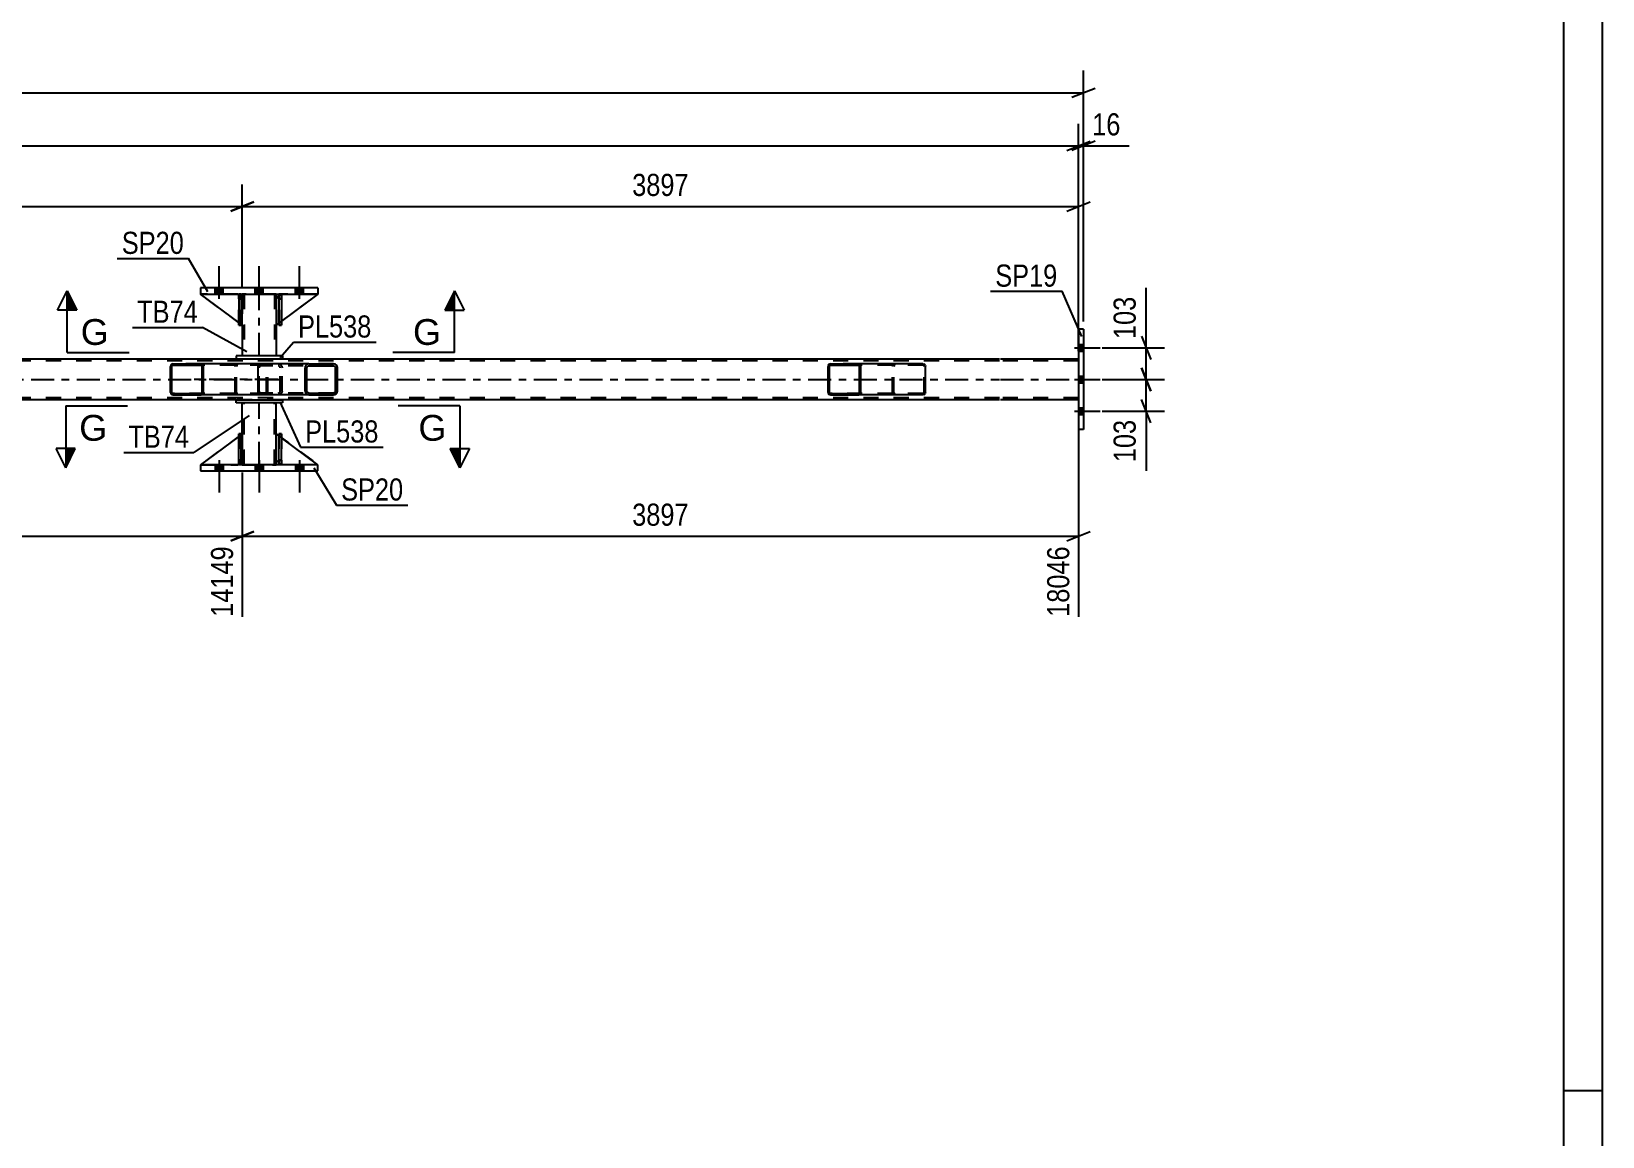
# Model space of a CAD drawing. Header units: millimetres. Extents: x 0 to 841, y 0 to 594.
# Drawn here: x 637.6 to 841, y 143.1 to 286.1 of the extents above; entities that cross this region are included whole.
import ezdxf

# ---------------------------------------------------------------- set-up
doc = ezdxf.new("R2010")
doc.units = ezdxf.units.MM
doc.linetypes.add('DXK_LINE_DOT2', pattern=[3.9198, 1.9599, -1.9599])
doc.linetypes.add('DXK_LINE_DOT3', pattern=[5.9187, 2.979, -0.9799, 0.9799, -0.9799])
doc.styles.add('Arial', font='ARIAL.TTF', dxfattribs={"height": 0.2})
doc.styles.add('Arial Narrow', font='ARIALN.TTF', dxfattribs={"height": 0.2})

# ---------------------------------------------------------------- blocks, each defined once
blk = doc.blocks.new('Unknown-814735583-1133')
at = {"color": 5, "linetype": 'Continuous'}
for p, q in [((841, 0), (841, 594)), ((836, 5), (836, 589)), ((841, 149), (836, 149))]:
    blk.add_line(p, q, dxfattribs=at)
blk = doc.blocks.new('Part-814735583-2934 - 2738')
at = {"color": 7, "linetype": 'DXK_LINE_DOT2'}
for p, q in [((669.63, 251.52), (669.63, 252.12)), ((669.63, 252.12), (669.63, 252.12)), ((669.63, 252.12), (669.63, 248.12)), ((669.95, 252.12), (669.63, 252.12)), ((669.63, 248.12), (669.63, 251.52)), ((669.63, 251.52), (669.95, 251.52)), ((669.95, 251.52), (669.95, 252.12)), ((669.95, 248.12), (669.95, 252.12)), ((669.95, 251.52), (669.95, 248.12)), ((669.63, 248.12), (669.95, 248.12))]:
    blk.add_line(p, q, dxfattribs=at)
blk = doc.blocks.new('Part-814735583-2932 - 2738')
at = {"color": 2, "linetype": 'Continuous'}
for p, q in [((669.95, 252.12), (669.63, 252.12)), ((669.63, 252.12), (669.63, 248.12)), ((669.95, 252.12), (669.95, 252.12)), ((669.95, 252.12), (669.95, 248.12)), ((669.95, 248.12), (669.63, 248.12))]:
    blk.add_line(p, q, dxfattribs=at)
at = {"color": 7, "linetype": 'DXK_LINE_DOT2'}
for p, q in [((669.63, 251.52), (669.63, 252.12)), ((669.95, 251.52), (669.63, 251.52)), ((669.63, 251.52), (669.63, 248.12)), ((669.95, 251.52), (669.95, 252.12)), ((669.95, 252.12), (669.95, 252.12)), ((669.95, 248.12), (669.95, 251.52))]:
    blk.add_line(p, q, dxfattribs=at)
blk = doc.blocks.new('Part-814735583-2886 - 2738')
at = {"linetype": 'Continuous'}
h = blk.add_hatch(dxfattribs=at)
h.set_pattern_fill('', scale=0.7, style=0, pattern_type=0)
h.set_pattern_definition([(45, (677.1528, 242.7862), (-1.57154, 1.57154), [])])
h.paths.add_polyline_path([(677.19, 242.6), (677.15, 242.79), (677.04, 242.94), (676.88, 243.05), (676.69, 243.08), (673.5, 243.08), (673.31, 243.05), (673.15, 242.94), (673.04, 242.79), (673, 242.6), (673, 239.56), (673.04, 239.38), (673.15, 239.22), (673.31, 239.12), (673.5, 239.08), (676.69, 239.08), (676.88, 239.12), (677.04, 239.22), (677.15, 239.38), (677.19, 239.56)])
h.paths.add_polyline_path([(676.92, 239.47), (676.87, 239.39), (676.78, 239.34), (676.69, 239.32), (673.5, 239.32), (673.41, 239.34), (673.33, 239.39), (673.27, 239.47), (673.25, 239.56), (673.25, 242.6), (673.27, 242.69), (673.33, 242.77), (673.41, 242.82), (673.5, 242.84), (676.69, 242.84), (676.78, 242.82), (676.87, 242.77), (676.92, 242.69), (676.94, 242.6), (676.94, 239.56)])
at = {"color": 2, "linetype": 'Continuous'}
for p, q in [((666.93, 242.6), (666.95, 242.79)), ((666.93, 239.56), (666.93, 242.6)), ((666.95, 242.79), (667.01, 242.94)), ((667.01, 242.94), (667.1, 243.05)), ((667.1, 243.05), (667.2, 243.08)), ((673.5, 243.08), (667.2, 243.08)), ((673.04, 242.79), (673, 242.6)), ((673, 239.56), (673, 242.6)), ((673.25, 242.6), (673.27, 242.69)), ((673.25, 239.56), (673.25, 242.6)), ((673.27, 242.69), (673.33, 242.77)), ((673.5, 243.08), (673.31, 243.05)), ((673.33, 242.77), (673.41, 242.82)), ((673.41, 242.82), (673.5, 242.84)), ((673.5, 243.08), (676.69, 243.08)), ((673.5, 242.84), (676.69, 242.84)), ((676.88, 243.05), (676.69, 243.08)), ((676.69, 242.84), (676.78, 242.82)), ((676.78, 242.82), (676.87, 242.77)), ((676.87, 242.77), (676.92, 242.69)), ((676.92, 242.69), (676.94, 242.6)), ((676.94, 239.56), (676.94, 242.6)), ((677.19, 242.6), (677.15, 242.79)), ((677.19, 239.56), (677.19, 242.6)), ((666.95, 239.38), (666.93, 239.56)), ((667.01, 239.22), (666.95, 239.38)), ((667.1, 239.12), (667.01, 239.22)), ((667.2, 239.08), (667.1, 239.12)), ((673.5, 239.08), (667.2, 239.08)), ((673, 239.56), (673.04, 239.38)), ((673.27, 239.47), (673.25, 239.56)), ((673.33, 239.39), (673.27, 239.47)), ((673.31, 239.12), (673.5, 239.08)), ((673.41, 239.34), (673.33, 239.39)), ((673.5, 239.32), (673.41, 239.34)), ((673.5, 239.32), (676.69, 239.32)), ((673.5, 239.08), (676.69, 239.08)), ((676.78, 239.34), (676.69, 239.32)), ((676.69, 239.08), (676.88, 239.12)), ((676.87, 239.39), (676.78, 239.34)), ((676.92, 239.47), (676.87, 239.39)), ((676.94, 239.56), (676.92, 239.47)), ((677.15, 239.38), (677.19, 239.56))]:
    blk.add_line(p, q, dxfattribs=at)
at = {"color": 7, "linetype": 'DXK_LINE_DOT2'}
for p, q in [((667.08, 242.69), (667.07, 242.6)), ((667.07, 239.56), (667.07, 242.6)), ((667.11, 242.77), (667.08, 242.69)), ((667.15, 242.82), (667.11, 242.77)), ((667.2, 242.84), (667.15, 242.82)), ((676.69, 242.84), (667.2, 242.84)), ((668.2, 242.84), (668.2, 243.08)), ((669.54, 243.08), (669.73, 243.05)), ((669.63, 242.82), (669.54, 242.84)), ((669.72, 242.77), (669.63, 242.82)), ((669.77, 242.69), (669.72, 242.77)), ((669.79, 242.6), (669.77, 242.69)), ((669.79, 239.56), (669.79, 242.6)), ((670, 242.79), (670.04, 242.6)), ((670.04, 239.56), (670.04, 242.6)), ((676.69, 243.08), (673.5, 243.08)), ((667.07, 239.56), (667.08, 239.47)), ((667.08, 239.47), (667.11, 239.39)), ((667.11, 239.39), (667.15, 239.34)), ((667.15, 239.34), (667.2, 239.32)), ((676.69, 239.32), (667.2, 239.32)), ((668.2, 239.08), (668.2, 239.32)), ((669.54, 239.32), (669.63, 239.34)), ((669.73, 239.12), (669.54, 239.08)), ((669.63, 239.34), (669.72, 239.39)), ((669.72, 239.39), (669.77, 239.47)), ((669.77, 239.47), (669.79, 239.56)), ((670.04, 239.56), (670, 239.38)), ((676.69, 239.08), (673.5, 239.08))]:
    blk.add_line(p, q, dxfattribs=at)
for centre, start, end in [((669.55, 242.59), 23.8494, 68.8059), ((669.55, 239.58), 291.1941, 336.1506)]:
    blk.add_arc(centre, 0.492, start, end, dxfattribs=at)
at = {"color": 2, "linetype": 'Continuous'}
for centre, start, end in [((673.49, 242.59), 111.1941, 156.1506), ((676.7, 242.59), 23.8494, 68.8059), ((673.49, 239.58), 203.8494, 248.8059), ((676.7, 239.58), 291.1941, 336.1506)]:
    blk.add_arc(centre, 0.492, start, end, dxfattribs=at)
blk = doc.blocks.new('Part-814735583-2838 - 2738')
at = {"color": 2, "linetype": 'Continuous'}
for p, q in [((664.88, 252.12), (664.88, 251.52)), ((669.28, 252.12), (669.28, 251.52)), ((664.88, 248.12), (664.88, 244.12)), ((669.28, 248.12), (669.28, 244.12))]:
    blk.add_line(p, q, dxfattribs=at)
at = {"color": 7, "linetype": 'DXK_LINE_DOT2'}
for p, q in [((669.28, 252.12), (664.88, 252.12)), ((664.88, 251.52), (664.88, 248.12)), ((665.12, 252.12), (665.12, 244.12)), ((669.04, 252.12), (669.04, 244.12)), ((669.28, 251.52), (669.28, 248.12)), ((669.28, 244.12), (664.88, 244.12))]:
    blk.add_line(p, q, dxfattribs=at)
at = {"color": 7, "linetype": 'DXK_LINE_DOT3'}
blk.add_line((667.08, 244.12), (667.08, 252.12), dxfattribs=at)
blk = doc.blocks.new('Part-814735583-2853 - 2738')
at = {"linetype": 'Continuous'}
h = blk.add_hatch(dxfattribs=at)
h.set_pattern_fill('', scale=0.7, style=0, pattern_type=0)
h.set_pattern_definition([(45, (744.955, 242.885), (-1.57154, 1.57154), [])])
h.paths.add_polyline_path([(744.98, 242.76), (744.96, 242.88), (744.88, 242.99), (744.77, 243.06), (744.64, 243.08), (741.06, 243.08), (740.93, 243.06), (740.82, 242.99), (740.75, 242.88), (740.72, 242.76), (740.72, 239.4), (740.75, 239.28), (740.82, 239.18), (740.93, 239.11), (741.06, 239.08), (744.64, 239.08), (744.77, 239.11), (744.88, 239.18), (744.96, 239.28), (744.98, 239.4)])
h.paths.add_polyline_path([(744.8, 239.34), (744.76, 239.29), (744.71, 239.25), (744.64, 239.24), (741.06, 239.24), (741, 239.25), (740.94, 239.29), (740.91, 239.34), (740.89, 239.4), (740.89, 242.76), (740.91, 242.82), (740.94, 242.88), (741, 242.91), (741.06, 242.92), (744.64, 242.92), (744.71, 242.91), (744.76, 242.88), (744.8, 242.82), (744.81, 242.76), (744.81, 239.4)])
at = {"color": 2, "linetype": 'Continuous'}
for p, q in [((740.75, 242.88), (740.72, 242.76)), ((740.72, 239.4), (740.72, 242.76)), ((740.89, 242.76), (740.91, 242.82)), ((740.89, 239.4), (740.89, 242.76)), ((740.91, 242.82), (740.94, 242.88)), ((741.06, 243.08), (740.93, 243.06)), ((740.94, 242.88), (741, 242.91)), ((741, 242.91), (741.06, 242.92)), ((741.06, 243.08), (744.64, 243.08)), ((741.06, 242.92), (744.64, 242.92)), ((752.99, 243.08), (744.64, 243.08)), ((744.77, 243.06), (744.64, 243.08)), ((744.64, 242.92), (744.71, 242.91)), ((744.71, 242.91), (744.76, 242.88)), ((744.76, 242.88), (744.8, 242.82)), ((744.8, 242.82), (744.81, 242.76)), ((744.81, 239.4), (744.81, 242.76)), ((744.98, 242.76), (744.96, 242.88)), ((744.98, 239.4), (744.98, 242.76)), ((752.99, 243.08), (753.12, 243.06)), ((753.3, 242.88), (753.33, 242.76)), ((753.33, 239.4), (753.33, 242.76)), ((740.72, 239.4), (740.75, 239.28)), ((740.91, 239.34), (740.89, 239.4)), ((740.94, 239.29), (740.91, 239.34)), ((740.93, 239.11), (741.06, 239.08)), ((741, 239.25), (740.94, 239.29)), ((741.06, 239.24), (741, 239.25)), ((741.06, 239.24), (744.64, 239.24)), ((741.06, 239.08), (744.64, 239.08)), ((744.71, 239.25), (744.64, 239.24)), ((744.64, 239.08), (744.77, 239.11)), ((752.99, 239.08), (744.64, 239.08)), ((744.76, 239.29), (744.71, 239.25)), ((744.8, 239.34), (744.76, 239.29)), ((744.81, 239.4), (744.8, 239.34)), ((744.96, 239.28), (744.98, 239.4)), ((753.12, 239.11), (752.99, 239.08)), ((753.33, 239.4), (753.3, 239.28))]:
    blk.add_line(p, q, dxfattribs=at)
at = {"color": 7, "linetype": 'DXK_LINE_DOT2'}
for p, q in [((744.64, 243.08), (741.06, 243.08)), ((752.99, 242.92), (741.06, 242.92)), ((749.07, 242.76), (749.1, 242.88)), ((749.07, 239.4), (749.07, 242.76)), ((749.26, 242.82), (749.24, 242.76)), ((749.24, 239.4), (749.24, 242.76)), ((749.29, 242.88), (749.26, 242.82)), ((749.28, 243.06), (749.41, 243.08)), ((749.29, 242.88), (749.31, 242.88)), ((749.31, 242.88), (749.35, 242.91)), ((749.35, 242.91), (749.41, 242.92)), ((753.05, 242.91), (752.99, 242.92)), ((753.11, 242.88), (753.05, 242.91)), ((753.15, 242.82), (753.11, 242.88)), ((753.16, 242.76), (753.15, 242.82)), ((753.16, 239.4), (753.16, 242.76)), ((752.99, 239.24), (741.06, 239.24)), ((744.64, 239.08), (741.06, 239.08)), ((749.1, 239.28), (749.07, 239.4)), ((749.24, 239.4), (749.26, 239.34)), ((749.26, 239.34), (749.29, 239.29)), ((749.41, 239.08), (749.28, 239.11)), ((749.29, 239.29), (749.31, 239.28)), ((749.31, 239.28), (749.35, 239.25)), ((749.35, 239.25), (749.41, 239.24)), ((752.99, 239.24), (753.05, 239.25)), ((753.05, 239.25), (753.11, 239.29)), ((753.11, 239.29), (753.15, 239.34)), ((753.15, 239.34), (753.16, 239.4))]:
    blk.add_line(p, q, dxfattribs=at)
at = {"color": 2, "linetype": 'Continuous'}
for centre, start, end in [((741.05, 242.75), 110.7583, 155.68), ((744.65, 242.75), 24.32, 69.2417), ((753, 242.75), 24.32, 69.2417), ((741.05, 239.42), 204.32, 249.2417), ((744.65, 239.42), 290.7583, 335.68), ((753, 239.42), 290.7583, 335.68)]:
    blk.add_arc(centre, 0.331, start, end, dxfattribs=at)
at = {"color": 7, "linetype": 'DXK_LINE_DOT2'}
for centre, start, end in [((749.4, 242.75), 110.7583, 155.68), ((749.4, 239.42), 204.32, 249.2417)]:
    blk.add_arc(centre, 0.331, start, end, dxfattribs=at)
blk = doc.blocks.new('Part-814735583-2857 - 2738')
at = {"linetype": 'Continuous'}
h = blk.add_hatch(dxfattribs=at)
h.set_pattern_fill('', scale=0.7, style=0, pattern_type=0)
h.set_pattern_definition([(45, (659.8208, 242.885), (-1.57154, 1.57154), [])])
h.paths.add_polyline_path([(659.85, 242.76), (659.82, 242.88), (659.75, 242.99), (659.64, 243.06), (659.51, 243.08), (655.93, 243.08), (655.8, 243.06), (655.69, 242.99), (655.62, 242.88), (655.59, 242.76), (655.59, 239.4), (655.62, 239.28), (655.69, 239.18), (655.8, 239.11), (655.93, 239.08), (659.51, 239.08), (659.64, 239.11), (659.75, 239.18), (659.82, 239.28), (659.85, 239.4)])
h.paths.add_polyline_path([(659.66, 239.34), (659.63, 239.29), (659.57, 239.25), (659.51, 239.24), (655.93, 239.24), (655.87, 239.25), (655.81, 239.29), (655.77, 239.34), (655.76, 239.4), (655.76, 242.76), (655.77, 242.82), (655.81, 242.88), (655.87, 242.91), (655.93, 242.92), (659.51, 242.92), (659.57, 242.91), (659.63, 242.88), (659.66, 242.82), (659.68, 242.76), (659.68, 239.4)])
at = {"color": 2, "linetype": 'Continuous'}
for p, q in [((655.62, 242.88), (655.59, 242.76)), ((655.59, 239.4), (655.59, 242.76)), ((655.76, 242.76), (655.77, 242.82)), ((655.76, 239.4), (655.76, 242.76)), ((655.77, 242.82), (655.81, 242.88)), ((655.93, 243.08), (655.8, 243.06)), ((655.81, 242.88), (655.87, 242.91)), ((655.87, 242.91), (655.93, 242.92)), ((655.93, 243.08), (659.51, 243.08)), ((655.93, 242.92), (659.51, 242.92)), ((667.2, 243.08), (659.51, 243.08)), ((659.64, 243.06), (659.51, 243.08)), ((659.51, 242.92), (659.57, 242.91)), ((659.57, 242.91), (659.63, 242.88)), ((659.63, 242.88), (659.66, 242.82)), ((659.66, 242.82), (659.68, 242.76)), ((659.68, 239.4), (659.68, 242.76)), ((659.85, 242.76), (659.82, 242.88)), ((659.85, 239.4), (659.85, 242.76)), ((655.59, 239.4), (655.62, 239.28)), ((655.77, 239.34), (655.76, 239.4)), ((655.81, 239.29), (655.77, 239.34)), ((655.8, 239.11), (655.93, 239.08)), ((655.87, 239.25), (655.81, 239.29)), ((655.93, 239.24), (655.87, 239.25)), ((655.93, 239.24), (659.51, 239.24)), ((655.93, 239.08), (659.51, 239.08)), ((659.57, 239.25), (659.51, 239.24)), ((659.51, 239.08), (659.64, 239.11)), ((667.2, 239.08), (659.51, 239.08)), ((659.63, 239.29), (659.57, 239.25)), ((659.66, 239.34), (659.63, 239.29)), ((659.68, 239.4), (659.66, 239.34)), ((659.82, 239.28), (659.85, 239.4))]:
    blk.add_line(p, q, dxfattribs=at)
at = {"color": 7, "linetype": 'DXK_LINE_DOT2'}
for p, q in [((659.51, 243.08), (655.93, 243.08)), ((667.86, 242.92), (655.93, 242.92)), ((663.94, 242.76), (663.97, 242.88)), ((663.94, 239.4), (663.94, 242.76)), ((664.12, 242.82), (664.11, 242.76)), ((664.11, 239.4), (664.11, 242.76)), ((664.16, 242.88), (664.12, 242.82)), ((664.15, 243.06), (664.28, 243.08)), ((664.16, 242.88), (664.17, 242.88)), ((664.17, 242.88), (664.21, 242.91)), ((664.21, 242.91), (664.28, 242.92)), ((667.86, 243.08), (667.2, 243.08)), ((667.86, 243.08), (667.99, 243.06)), ((667.92, 242.91), (667.86, 242.92)), ((667.98, 242.88), (667.92, 242.91)), ((668.01, 242.82), (667.98, 242.88)), ((668.03, 242.76), (668.01, 242.82)), ((668.03, 239.4), (668.03, 242.76)), ((668.17, 242.88), (668.19, 242.79)), ((668.19, 242.79), (668.2, 242.76)), ((668.2, 239.4), (668.2, 242.76)), ((667.86, 239.24), (655.93, 239.24)), ((659.51, 239.08), (655.93, 239.08)), ((663.97, 239.28), (663.94, 239.4)), ((664.11, 239.4), (664.12, 239.34)), ((664.12, 239.34), (664.16, 239.29)), ((664.28, 239.08), (664.15, 239.11)), ((664.16, 239.29), (664.17, 239.28)), ((664.17, 239.28), (664.21, 239.25)), ((664.21, 239.25), (664.28, 239.24)), ((667.86, 239.08), (667.2, 239.08)), ((667.86, 239.24), (667.92, 239.25)), ((667.99, 239.11), (667.86, 239.08)), ((667.92, 239.25), (667.98, 239.29)), ((667.98, 239.29), (668.01, 239.34)), ((668.01, 239.34), (668.03, 239.4)), ((668.19, 239.38), (668.17, 239.28)), ((668.2, 239.4), (668.19, 239.38))]:
    blk.add_line(p, q, dxfattribs=at)
at = {"color": 7, "linetype": 'DXK_LINE_DOT3'}
blk.add_line((669.49, 241.08), (657.72, 241.08), dxfattribs=at)
at = {"color": 2, "linetype": 'Continuous'}
for centre, start, end in [((655.92, 242.75), 110.7583, 155.68), ((659.52, 242.75), 24.32, 69.2417), ((655.92, 239.42), 204.32, 249.2417), ((659.52, 239.42), 290.7583, 335.68)]:
    blk.add_arc(centre, 0.331, start, end, dxfattribs=at)
at = {"color": 7, "linetype": 'DXK_LINE_DOT2'}
for centre, start, end in [((664.27, 242.75), 110.7583, 155.68), ((664.27, 239.42), 204.32, 249.2417), ((667.87, 239.42), 290.7583, 335.68)]:
    blk.add_arc(centre, 0.331, start, end, dxfattribs=at)
blk = doc.blocks.new('Part-814735583-2913 - 2738')
at = {"color": 2, "linetype": 'Continuous'}
for p, q in [((773.79, 247.58), (773.15, 247.58)), ((773.15, 247.58), (773.15, 234.58)), ((773.79, 247.58), (773.79, 234.58)), ((773.79, 234.58), (773.15, 234.58))]:
    blk.add_line(p, q, dxfattribs=at)
blk = doc.blocks.new('Part-814735583-2919 - 2738')
at = {"color": 7, "linetype": 'DXK_LINE_DOT2'}
for p, q in [((664.75, 234.04), (664.43, 234.04)), ((664.43, 230.64), (664.43, 234.04)), ((664.43, 230.04), (664.43, 234.04)), ((664.75, 234.04), (664.75, 230.64)), ((664.75, 230.04), (664.75, 234.04)), ((664.75, 230.64), (664.43, 230.64)), ((664.43, 230.04), (664.43, 230.64)), ((664.75, 230.04), (664.43, 230.04)), ((664.75, 230.64), (664.75, 230.04)), ((664.75, 230.04), (664.75, 230.04))]:
    blk.add_line(p, q, dxfattribs=at)
blk = doc.blocks.new('Part-814735583-2922 - 2738')
at = {"color": 2, "linetype": 'Continuous'}
for p, q in [((669.63, 251.88), (669.28, 251.52)), ((669.28, 251.52), (669.28, 248.12)), ((674.68, 252.12), (669.95, 248.62)), ((669.63, 248.38), (669.28, 248.12))]:
    blk.add_line(p, q, dxfattribs=at)
at = {"color": 7, "linetype": 'DXK_LINE_DOT2'}
for p, q in [((669.88, 252.12), (669.63, 251.88)), ((674.68, 252.12), (669.88, 252.12)), ((669.95, 248.62), (669.63, 248.38))]:
    blk.add_line(p, q, dxfattribs=at)
blk = doc.blocks.new('Part-814735583-2925 - 2738')
at = {"color": 7, "linetype": 'DXK_LINE_DOT2'}
for p, q in [((669.88, 252.12), (669.28, 251.52)), ((669.28, 248.12), (674.68, 252.12)), ((669.28, 251.52), (669.28, 248.12)), ((674.68, 252.12), (669.88, 252.12))]:
    blk.add_line(p, q, dxfattribs=at)
blk = doc.blocks.new('Part-814735583-2928 - 2738')
at = {"color": 2, "linetype": 'Continuous'}
for p, q in [((664.43, 248.45), (659.48, 252.12)), ((664.43, 251.97), (664.28, 252.12)), ((664.88, 251.52), (664.75, 251.65)), ((664.88, 251.52), (664.88, 251.52)), ((664.88, 248.12), (664.88, 251.52)), ((664.75, 248.22), (664.88, 248.12)), ((664.88, 248.12), (664.88, 248.12))]:
    blk.add_line(p, q, dxfattribs=at)
at = {"color": 7, "linetype": 'DXK_LINE_DOT2'}
for p, q in [((664.28, 252.12), (659.48, 252.12)), ((664.28, 252.12), (664.88, 251.52)), ((664.75, 251.65), (664.43, 251.97)), ((664.88, 251.52), (664.88, 248.12)), ((664.75, 248.22), (664.43, 248.45))]:
    blk.add_line(p, q, dxfattribs=at)
blk = doc.blocks.new('Part-814735583-2931 - 2738')
at = {"color": 7, "linetype": 'DXK_LINE_DOT2'}
for p, q in [((664.88, 248.12), (659.48, 252.12)), ((659.48, 252.12), (664.28, 252.12)), ((664.28, 252.12), (664.88, 251.52)), ((664.88, 251.52), (664.28, 252.12)), ((664.88, 251.52), (664.88, 248.12)), ((664.88, 251.52), (664.88, 251.52)), ((664.88, 251.52), (664.88, 248.12))]:
    blk.add_line(p, q, dxfattribs=at)
blk = doc.blocks.new('Part-814735583-2933 - 2738')
at = {"color": 2, "linetype": 'Continuous'}
for p, q in [((664.75, 252.12), (664.43, 252.12)), ((664.43, 252.12), (664.43, 248.12)), ((664.75, 252.12), (664.75, 252.12)), ((664.75, 252.12), (664.75, 248.12)), ((664.75, 248.12), (664.43, 248.12))]:
    blk.add_line(p, q, dxfattribs=at)
at = {"color": 7, "linetype": 'DXK_LINE_DOT2'}
for p, q in [((664.43, 251.52), (664.43, 252.12)), ((664.75, 251.52), (664.43, 251.52)), ((664.43, 251.52), (664.43, 248.12)), ((664.75, 251.52), (664.75, 252.12)), ((664.75, 252.12), (664.75, 252.12)), ((664.75, 248.12), (664.75, 251.52))]:
    blk.add_line(p, q, dxfattribs=at)
blk = doc.blocks.new('Part-814735583-2935 - 2738')
at = {"color": 7, "linetype": 'DXK_LINE_DOT2'}
for p, q in [((664.43, 251.52), (664.43, 252.12)), ((664.43, 252.12), (664.43, 252.12)), ((664.43, 252.12), (664.43, 248.12)), ((664.75, 252.12), (664.43, 252.12)), ((664.43, 248.12), (664.43, 251.52)), ((664.43, 251.52), (664.75, 251.52)), ((664.75, 251.52), (664.75, 252.12)), ((664.75, 248.12), (664.75, 252.12)), ((664.75, 251.52), (664.75, 248.12)), ((664.43, 248.12), (664.75, 248.12))]:
    blk.add_line(p, q, dxfattribs=at)
blk = doc.blocks.new('Part-814735583-2940 - 2738')
at = {"color": 2, "linetype": 'Continuous'}
for p, q in [((664.88, 234.04), (664.88, 238.04)), ((669.28, 234.04), (669.28, 238.04)), ((664.88, 230.04), (664.88, 230.64)), ((669.28, 230.04), (669.28, 230.64))]:
    blk.add_line(p, q, dxfattribs=at)
at = {"color": 7, "linetype": 'DXK_LINE_DOT2'}
for p, q in [((669.28, 238.04), (664.88, 238.04)), ((665.12, 230.04), (665.12, 238.04)), ((669.04, 230.04), (669.04, 238.04)), ((664.88, 230.64), (664.88, 234.04)), ((669.28, 230.64), (669.28, 234.04)), ((664.88, 230.04), (669.28, 230.04))]:
    blk.add_line(p, q, dxfattribs=at)
at = {"color": 7, "linetype": 'DXK_LINE_DOT3'}
blk.add_line((667.08, 230.04), (667.08, 238.04), dxfattribs=at)
blk = doc.blocks.new('Part-814735583-2945 - 2738')
at = {"color": 2, "linetype": 'Continuous'}
for p, q in [((664.08, 238.44), (670.08, 238.44)), ((664.08, 238.04), (664.08, 238.44)), ((670.08, 238.04), (664.08, 238.04)), ((670.08, 238.44), (670.08, 238.04))]:
    blk.add_line(p, q, dxfattribs=at)
blk = doc.blocks.new('Part-814735583-2950 - 2738')
at = {"color": 2, "linetype": 'Continuous'}
for p, q in [((670.08, 244.12), (664.08, 244.12)), ((664.08, 244.12), (664.08, 243.72)), ((670.08, 244.12), (670.08, 243.72)), ((670.08, 243.72), (664.08, 243.72))]:
    blk.add_line(p, q, dxfattribs=at)
blk = doc.blocks.new('Part-814735583-2953 - 2738')
at = {"color": 7, "linetype": 'DXK_LINE_DOT2'}
for p, q in [((669.28, 230.64), (669.28, 234.04)), ((669.28, 234.04), (674.68, 230.04)), ((669.88, 230.04), (669.28, 230.64)), ((674.68, 230.04), (669.88, 230.04))]:
    blk.add_line(p, q, dxfattribs=at)
blk = doc.blocks.new('Part-814735583-2956 - 2738')
at = {"color": 7, "linetype": 'DXK_LINE_DOT2'}
for p, q in [((664.75, 233.95), (664.43, 233.71)), ((664.88, 230.64), (664.88, 234.04)), ((659.48, 230.04), (664.28, 230.04)), ((664.88, 230.64), (664.28, 230.04)), ((664.75, 230.52), (664.43, 230.2))]:
    blk.add_line(p, q, dxfattribs=at)
at = {"color": 2, "linetype": 'Continuous'}
for p, q in [((664.88, 234.04), (664.75, 233.95)), ((664.88, 230.64), (664.88, 234.04)), ((664.43, 233.71), (659.48, 230.04)), ((664.43, 230.2), (664.28, 230.04)), ((664.88, 230.64), (664.75, 230.52)), ((664.88, 230.64), (664.88, 230.64))]:
    blk.add_line(p, q, dxfattribs=at)
blk = doc.blocks.new('Part-814735583-2959 - 2738')
at = {"color": 7, "linetype": 'DXK_LINE_DOT2'}
for p, q in [((664.88, 234.04), (659.48, 230.04)), ((664.88, 230.64), (664.88, 234.04)), ((664.88, 234.04), (664.88, 230.64)), ((659.48, 230.04), (664.28, 230.04)), ((664.28, 230.04), (664.88, 230.64)), ((664.88, 230.64), (664.28, 230.04)), ((664.88, 230.64), (664.88, 230.64))]:
    blk.add_line(p, q, dxfattribs=at)
blk = doc.blocks.new('Part-814735583-2960 - 2738')
at = {"color": 2, "linetype": 'Continuous'}
for p, q in [((669.63, 230.04), (669.63, 234.04)), ((669.63, 234.04), (669.95, 234.04)), ((669.95, 230.04), (669.95, 234.04)), ((669.63, 230.04), (669.63, 230.04)), ((669.95, 230.04), (669.63, 230.04))]:
    blk.add_line(p, q, dxfattribs=at)
at = {"color": 7, "linetype": 'DXK_LINE_DOT2'}
for p, q in [((669.63, 234.04), (669.63, 230.64)), ((669.95, 230.64), (669.95, 234.04)), ((669.63, 230.64), (669.63, 230.04)), ((669.63, 230.64), (669.95, 230.64)), ((669.95, 230.04), (669.95, 230.64)), ((669.95, 230.04), (669.95, 230.04))]:
    blk.add_line(p, q, dxfattribs=at)
blk = doc.blocks.new('Part-814735583-2961 - 2738')
at = {"color": 2, "linetype": 'Continuous'}
for p, q in [((664.43, 230.04), (664.43, 234.04)), ((664.43, 234.04), (664.75, 234.04)), ((664.75, 230.04), (664.75, 234.04)), ((664.43, 230.04), (664.43, 230.04)), ((664.75, 230.04), (664.43, 230.04))]:
    blk.add_line(p, q, dxfattribs=at)
at = {"color": 7, "linetype": 'DXK_LINE_DOT2'}
for p, q in [((664.43, 234.04), (664.43, 230.64)), ((664.75, 230.64), (664.75, 234.04)), ((664.43, 230.64), (664.43, 230.04)), ((664.43, 230.64), (664.75, 230.64)), ((664.75, 230.04), (664.75, 230.64)), ((664.75, 230.04), (664.75, 230.04))]:
    blk.add_line(p, q, dxfattribs=at)
blk = doc.blocks.new('Part-814735583-2962 - 2738')
at = {"color": 7, "linetype": 'DXK_LINE_DOT2'}
for p, q in [((669.95, 234.04), (669.63, 234.04)), ((669.63, 230.64), (669.63, 234.04)), ((669.63, 230.04), (669.63, 234.04)), ((669.95, 234.04), (669.95, 230.64)), ((669.95, 230.04), (669.95, 234.04)), ((669.95, 230.64), (669.63, 230.64)), ((669.63, 230.04), (669.63, 230.64)), ((669.95, 230.04), (669.63, 230.04)), ((669.95, 230.64), (669.95, 230.04)), ((669.95, 230.04), (669.95, 230.04))]:
    blk.add_line(p, q, dxfattribs=at)
blk = doc.blocks.new('Part-814735583-2967 - 2738')
at = {"color": 7, "linetype": 'DXK_LINE_DOT2'}
for p, q in [((762.93, 243.48), (98.59, 243.48)), ((670.08, 243.72), (664.08, 243.72)), ((773.15, 243.48), (763.03, 243.48)), ((773.15, 243.72), (773.15, 238.44)), ((762.93, 238.68), (98.59, 238.68)), ((670.08, 238.44), (664.08, 238.44)), ((773.15, 238.68), (763.03, 238.68))]:
    blk.add_line(p, q, dxfattribs=at)
at = {"color": 2, "linetype": 'Continuous'}
for p, q in [((664.08, 243.72), (499.81, 243.72)), ((762.93, 243.72), (670.08, 243.72)), ((773.15, 243.72), (763.03, 243.72)), ((664.08, 238.44), (499.81, 238.44)), ((762.93, 238.44), (670.08, 238.44)), ((773.15, 238.44), (763.03, 238.44))]:
    blk.add_line(p, q, dxfattribs=at)
at = {"color": 7, "linetype": 'DXK_LINE_DOT3'}
for p, q in [((98.92, 241.08), (762.93, 241.08)), ((763.03, 241.08), (773.15, 241.08))]:
    blk.add_line(p, q, dxfattribs=at)
blk = doc.blocks.new('Part-814735583-2974 - 2738')
at = {"color": 2, "linetype": 'Continuous'}
for p, q in [((674.68, 252.92), (659.48, 252.92)), ((659.48, 252.92), (659.48, 252.12)), ((674.68, 252.92), (674.68, 252.12)), ((659.48, 252.12), (674.68, 252.12))]:
    blk.add_line(p, q, dxfattribs=at)
blk = doc.blocks.new('Part-814735583-2979 - 2738')
at = {"color": 2, "linetype": 'Continuous'}
for p, q in [((674.68, 230.04), (659.48, 230.04)), ((659.48, 230.04), (659.48, 229.24)), ((674.68, 229.24), (674.68, 230.04)), ((659.48, 229.24), (674.68, 229.24))]:
    blk.add_line(p, q, dxfattribs=at)
blk = doc.blocks.new('Part-814735583-2982 - 2738')
at = {"color": 2, "linetype": 'Continuous'}
for p, q in [((669.28, 230.64), (669.28, 234.04)), ((669.63, 233.78), (669.28, 234.04)), ((674.68, 230.04), (669.95, 233.54)), ((669.63, 230.29), (669.28, 230.64))]:
    blk.add_line(p, q, dxfattribs=at)
at = {"color": 7, "linetype": 'DXK_LINE_DOT2'}
for p, q in [((669.95, 233.54), (669.63, 233.78)), ((669.88, 230.04), (669.63, 230.29)), ((674.68, 230.04), (669.88, 230.04)), ((674.68, 230.04), (674.68, 230.04)), ((674.68, 230.04), (674.68, 230.04))]:
    blk.add_line(p, q, dxfattribs=at)
blk = doc.blocks.new('Bolt-814735583-3001 - 2738')
at = {"linetype": 'Continuous'}
for points in [[(662.4, 230.04), (661.36, 230.04), (661.36, 229.24), (662.4, 229.24)], [(662.4, 230.04), (661.36, 230.04), (661.36, 229.24), (662.4, 229.24)], [(662.4, 230.04), (661.36, 230.04), (661.36, 229.24), (662.4, 229.24)], [(667.6, 230.04), (666.56, 230.04), (666.56, 229.24), (667.6, 229.24)], [(667.6, 230.04), (666.56, 230.04), (666.56, 229.24), (667.6, 229.24)], [(672.8, 230.04), (671.76, 230.04), (671.76, 229.24), (672.8, 229.24)], [(672.8, 230.04), (671.76, 230.04), (671.76, 229.24), (672.8, 229.24)], [(672.8, 230.04), (671.76, 230.04), (671.76, 229.24), (672.8, 229.24)]]:
    blk.add_hatch(color=1, dxfattribs=at).paths.add_polyline_path(points)
at = {"color": 1, "linetype": 'Continuous'}
for p, q in [((661.36, 230.04), (661.36, 229.24)), ((661.36, 230.04), (661.36, 229.24)), ((661.36, 230.04), (661.36, 229.24)), ((661.88, 230.64), (661.88, 226.44)), ((661.88, 230.64), (661.88, 226.44)), ((661.88, 230.64), (661.88, 226.44)), ((662.4, 230.04), (662.4, 229.24)), ((662.4, 230.04), (662.4, 229.24)), ((662.4, 230.04), (662.4, 229.24)), ((666.56, 230.04), (666.56, 229.24)), ((666.56, 230.04), (666.56, 229.24)), ((667.08, 230.64), (667.08, 226.44)), ((667.08, 230.64), (667.08, 226.44)), ((667.6, 230.04), (667.6, 229.24)), ((667.6, 230.04), (667.6, 229.24)), ((671.76, 230.04), (671.76, 229.24)), ((671.76, 230.04), (671.76, 229.24)), ((671.76, 230.04), (671.76, 229.24)), ((672.28, 230.64), (672.28, 226.44)), ((672.28, 230.64), (672.28, 226.44)), ((672.28, 230.64), (672.28, 226.44)), ((672.8, 230.04), (672.8, 229.24)), ((672.8, 230.04), (672.8, 229.24)), ((672.8, 230.04), (672.8, 229.24))]:
    blk.add_line(p, q, dxfattribs=at)
blk = doc.blocks.new('Bolt-814735583-3002 - 2738')
at = {"linetype": 'Continuous'}
for points in [[(661.36, 252.12), (662.4, 252.12), (662.4, 252.92), (661.36, 252.92)], [(661.36, 252.12), (662.4, 252.12), (662.4, 252.92), (661.36, 252.92)], [(661.36, 252.12), (662.4, 252.12), (662.4, 252.92), (661.36, 252.92)], [(666.56, 252.12), (667.6, 252.12), (667.6, 252.92), (666.56, 252.92)], [(666.56, 252.12), (667.6, 252.12), (667.6, 252.92), (666.56, 252.92)], [(671.76, 252.12), (672.8, 252.12), (672.8, 252.92), (671.76, 252.92)], [(671.76, 252.12), (672.8, 252.12), (672.8, 252.92), (671.76, 252.92)], [(671.76, 252.12), (672.8, 252.12), (672.8, 252.92), (671.76, 252.92)]]:
    blk.add_hatch(color=1, dxfattribs=at).paths.add_polyline_path(points)
at = {"color": 1, "linetype": 'Continuous'}
for p, q in [((661.88, 251.52), (661.88, 255.72)), ((661.88, 251.52), (661.88, 255.72)), ((661.88, 251.52), (661.88, 255.72)), ((667.08, 251.52), (667.08, 255.72)), ((667.08, 251.52), (667.08, 255.72)), ((672.28, 251.52), (672.28, 255.72)), ((672.28, 251.52), (672.28, 255.72)), ((672.28, 251.52), (672.28, 255.72)), ((661.36, 252.12), (661.36, 252.92)), ((661.36, 252.12), (661.36, 252.92)), ((661.36, 252.12), (661.36, 252.92)), ((662.4, 252.12), (662.4, 252.92)), ((662.4, 252.12), (662.4, 252.92)), ((662.4, 252.12), (662.4, 252.92)), ((666.56, 252.12), (666.56, 252.92)), ((666.56, 252.12), (666.56, 252.92)), ((667.6, 252.12), (667.6, 252.92)), ((667.6, 252.12), (667.6, 252.92)), ((671.76, 252.12), (671.76, 252.92)), ((671.76, 252.12), (671.76, 252.92)), ((671.76, 252.12), (671.76, 252.92)), ((672.8, 252.12), (672.8, 252.92)), ((672.8, 252.12), (672.8, 252.92)), ((672.8, 252.12), (672.8, 252.92))]:
    blk.add_line(p, q, dxfattribs=at)
blk = doc.blocks.new('Bolt-814735583-3016 - 2738')
at = {"linetype": 'Continuous'}
for points in [[(773.79, 244.74), (773.79, 245.62), (773.15, 245.62), (773.15, 244.74)], [(773.79, 244.74), (773.79, 245.62), (773.15, 245.62), (773.15, 244.74)], [(773.79, 244.74), (773.79, 245.62), (773.15, 245.62), (773.15, 244.74)], [(773.79, 240.64), (773.79, 241.52), (773.15, 241.52), (773.15, 240.64)], [(773.79, 240.64), (773.79, 241.52), (773.15, 241.52), (773.15, 240.64)], [(773.79, 236.54), (773.79, 237.42), (773.15, 237.42), (773.15, 236.54)], [(773.79, 236.54), (773.79, 237.42), (773.15, 237.42), (773.15, 236.54)], [(773.79, 236.54), (773.79, 237.42), (773.15, 237.42), (773.15, 236.54)]]:
    blk.add_hatch(color=1, dxfattribs=at).paths.add_polyline_path(points)
at = {"color": 1, "linetype": 'Continuous'}
for p, q in [((772.63, 245.18), (775.95, 245.18)), ((772.63, 245.18), (775.95, 245.18)), ((772.63, 245.18), (775.95, 245.18)), ((773.15, 245.62), (773.79, 245.62)), ((773.15, 245.62), (773.79, 245.62)), ((773.15, 245.62), (773.79, 245.62)), ((773.15, 244.74), (773.79, 244.74)), ((773.15, 244.74), (773.79, 244.74)), ((773.15, 244.74), (773.79, 244.74)), ((772.63, 241.08), (775.95, 241.08)), ((772.63, 241.08), (775.95, 241.08)), ((773.15, 241.52), (773.79, 241.52)), ((773.15, 241.52), (773.79, 241.52)), ((773.15, 240.64), (773.79, 240.64)), ((773.15, 240.64), (773.79, 240.64)), ((772.63, 236.98), (775.95, 236.98)), ((772.63, 236.98), (775.95, 236.98)), ((772.63, 236.98), (775.95, 236.98)), ((773.15, 237.42), (773.79, 237.42)), ((773.15, 237.42), (773.79, 237.42)), ((773.15, 237.42), (773.79, 237.42)), ((773.15, 236.54), (773.79, 236.54)), ((773.15, 236.54), (773.79, 236.54)), ((773.15, 236.54), (773.79, 236.54))]:
    blk.add_line(p, q, dxfattribs=at)
blk = doc.blocks.new('StraightDimension-814735583-10766 - 2738')
at = {"color": 7, "linetype": 'Continuous'}
for p, q in [((773.15, 237.44), (773.15, 210.35)), ((664.88, 229.04), (664.88, 210.35)), ((666.38, 221.39), (663.38, 220.19)), ((664.88, 220.79), (773.15, 220.79)), ((771.65, 220.19), (774.65, 221.39))]:
    blk.add_line(p, q, dxfattribs=at)
at = {"color": 0}
blk.add_wipeout([(723.27, 221.54), (723.27, 225.74), (714.76, 225.74), (714.76, 221.54)], dxfattribs=at)
at = {"color": 0, "linetype": 'Continuous'}
blk.add_wipeout([(772.55, 220.09), (768.35, 220.09), (768.35, 209.75), (772.55, 209.75)], dxfattribs=at)
at = {"color": 3, "style": 'Arial Narrow'}
blk.add_text('3897', height=2.863, dxfattribs=at).set_placement((715.36, 222.14))
at = {"color": 3, "linetype": 'Continuous', "style": 'Arial Narrow'}
blk.add_text('18046', height=2.863, rotation=90.0002, dxfattribs=at).set_placement((771.95, 210.35))
blk = doc.blocks.new('StraightDimension-814735583-10805 - 2738')
at = {"color": 7, "linetype": 'Continuous'}
for p, q in [((781.3, 242.58), (782.5, 239.58)), ((776.19, 241.08), (784.3, 241.08)), ((781.9, 236.98), (781.9, 241.08)), ((782.5, 235.48), (781.3, 238.48)), ((776.19, 236.98), (784.3, 236.98))]:
    blk.add_line(p, q, dxfattribs=at)
at = {"color": 0}
blk.add_wipeout([(781.15, 236.46), (776.95, 236.46), (776.95, 229.77), (781.15, 229.77)], dxfattribs=at)
at = {"color": 7, "linetype": 'Continuous'}
blk.add_line((781.9, 236.98), (781.9, 229.25), dxfattribs=at)
blk.add_line((781.9, 236.98), (781.9, 229.25), dxfattribs=at)
at = {"color": 3, "style": 'Arial Narrow'}
blk.add_text('103', height=2.863, rotation=90.0002, dxfattribs=at).set_placement((780.55, 230.37))
blk = doc.blocks.new('StraightDimension-814735583-3152 - 2738')
at = {"color": 7, "linetype": 'Continuous'}
for p, q in [((773.79, 248.58), (773.79, 281.05)), ((772.29, 277.6), (775.29, 278.8)), ((97.92, 278.2), (773.79, 278.2))]:
    blk.add_line(p, q, dxfattribs=at)
blk = doc.blocks.new('StraightDimension-814735583-7457 - 2738')
at = {"color": 7, "linetype": 'Continuous'}
for p, q in [((773.15, 248.58), (773.15, 274.17)), ((773.79, 248.58), (773.79, 274.17)), ((771.65, 270.72), (774.65, 271.92)), ((775.29, 271.92), (772.29, 270.72)), ((773.15, 271.32), (773.79, 271.32))]:
    blk.add_line(p, q, dxfattribs=at)
at = {"color": 0}
blk.add_wipeout([(779.17, 272.07), (779.17, 276.27), (774.32, 276.27), (774.32, 272.07)], dxfattribs=at)
at = {"color": 7, "linetype": 'Continuous'}
blk.add_line((773.79, 271.32), (779.7, 271.32), dxfattribs=at)
blk.add_line((773.79, 271.32), (779.7, 271.32), dxfattribs=at)
at = {"color": 3, "style": 'Arial Narrow'}
blk.add_text('16', height=2.863, dxfattribs=at).set_placement((774.92, 272.67))
blk = doc.blocks.new('StraightDimension-814735583-7458 - 2738')
at = {"color": 7, "linetype": 'Continuous'}
for p, q in [((773.15, 248.58), (773.15, 274.17)), ((97.92, 271.32), (773.15, 271.32)), ((771.65, 270.72), (774.65, 271.92))]:
    blk.add_line(p, q, dxfattribs=at)
blk = doc.blocks.new('StraightDimension-814735583-10688 - 2738')
at = {"color": 7, "linetype": 'Continuous'}
for p, q in [((664.88, 253.12), (664.88, 266.33)), ((773.15, 244.72), (773.15, 266.33)), ((666.38, 264.08), (663.38, 262.88)), ((664.88, 263.48), (773.15, 263.48)), ((771.65, 262.88), (774.65, 264.08))]:
    blk.add_line(p, q, dxfattribs=at)
at = {"color": 0}
blk.add_wipeout([(723.27, 264.23), (723.27, 268.43), (714.76, 268.43), (714.76, 264.23)], dxfattribs=at)
at = {"color": 3, "style": 'Arial Narrow'}
blk.add_text('3897', height=2.863, dxfattribs=at).set_placement((715.36, 264.83))
blk = doc.blocks.new('StraightDimension-814735583-10689 - 2738')
at = {"color": 7, "linetype": 'Continuous'}
for p, q in [((494.61, 253.12), (494.61, 266.33)), ((664.88, 253.12), (664.88, 266.33)), ((496.11, 264.08), (493.11, 262.88)), ((494.61, 263.48), (664.88, 263.48)), ((663.38, 262.88), (666.38, 264.08))]:
    blk.add_line(p, q, dxfattribs=at)
at = {"color": 0}
blk.add_wipeout([(584, 264.23), (584, 268.43), (575.49, 268.43), (575.49, 264.23)], dxfattribs=at)
at = {"color": 3, "style": 'Arial Narrow'}
blk.add_text('4257', height=2.863, dxfattribs=at).set_placement((576.09, 264.83))
blk = doc.blocks.new('StraightDimension-814735583-10767 - 2738')
at = {"color": 7, "linetype": 'Continuous'}
for p, q in [((494.61, 229.04), (494.61, 212.18)), ((664.88, 229.04), (664.88, 210.35)), ((496.11, 221.39), (493.11, 220.19)), ((494.61, 220.79), (664.88, 220.79)), ((663.38, 220.19), (666.38, 221.39))]:
    blk.add_line(p, q, dxfattribs=at)
at = {"color": 0}
blk.add_wipeout([(584, 221.54), (584, 225.74), (575.49, 225.74), (575.49, 221.54)], dxfattribs=at)
at = {"color": 0, "linetype": 'Continuous'}
blk.add_wipeout([(664.28, 220.09), (660.08, 220.09), (660.08, 209.75), (664.28, 209.75)], dxfattribs=at)
at = {"color": 3, "style": 'Arial Narrow'}
blk.add_text('4257', height=2.863, dxfattribs=at).set_placement((576.09, 222.14))
at = {"color": 3, "linetype": 'Continuous', "style": 'Arial Narrow'}
blk.add_text('14149', height=2.863, rotation=90.0002, dxfattribs=at).set_placement((663.68, 210.35))
blk = doc.blocks.new('StraightDimension-814735583-10804 - 2738')
at = {"color": 7, "linetype": 'Continuous'}
for p, q in [((781.3, 246.68), (782.5, 243.68)), ((776.19, 245.18), (784.3, 245.18)), ((781.9, 241.08), (781.9, 245.18)), ((782.5, 239.58), (781.3, 242.58)), ((776.19, 241.08), (784.3, 241.08))]:
    blk.add_line(p, q, dxfattribs=at)
at = {"color": 0}
blk.add_wipeout([(781.15, 252.39), (776.95, 252.39), (776.95, 245.71), (781.15, 245.71)], dxfattribs=at)
at = {"color": 7, "linetype": 'Continuous'}
blk.add_line((781.9, 245.18), (781.9, 252.92), dxfattribs=at)
blk.add_line((781.9, 245.18), (781.9, 252.92), dxfattribs=at)
at = {"color": 3, "style": 'Arial Narrow'}
blk.add_text('103', height=2.863, rotation=90.0002, dxfattribs=at).set_placement((780.55, 246.31))
blk = doc.blocks.new('SectionMark-814735583-3250 - 2738')
at = {"color": 6, "linetype": 'Continuous'}
for p, q in [((642.01, 237.64), (642.01, 229.64)), ((693.06, 237.64), (693.06, 229.64)), ((642.01, 229.64), (640.76, 232.14)), ((694.31, 232.14), (693.06, 229.64))]:
    blk.add_line(p, q, dxfattribs=at)
at = {"color": 0, "linetype": 'Continuous'}
for points in [[(647.39, 233.14), (647.39, 236.64), (643.76, 236.64), (643.76, 233.14)], [(691.31, 233.14), (691.31, 236.64), (687.68, 236.64), (687.68, 233.14)]]:
    blk.add_wipeout(points, dxfattribs=at)
at = {"linetype": 'Continuous'}
for points in [[(642.01, 232.14), (643.26, 232.14), (642.01, 229.64)], [(691.81, 232.14), (693.06, 232.14), (693.06, 229.64)]]:
    blk.add_hatch(color=6, dxfattribs=at).paths.add_polyline_path(points)
at = {"color": 6, "linetype": 'Continuous'}
for p, q in [((642.01, 237.64), (650.01, 237.64)), ((693.06, 237.64), (685.06, 237.64)), ((643.26, 232.14), (640.76, 232.14)), ((642.01, 229.64), (643.26, 232.14)), ((691.81, 232.14), (694.31, 232.14)), ((693.06, 229.64), (691.81, 232.14))]:
    blk.add_line(p, q, dxfattribs=at)
at = {"color": 3, "linetype": 'Continuous', "style": 'Arial'}
for p in [(643.76, 233.14), (687.68, 233.14)]:
    blk.add_text('G', height=3.34, dxfattribs=at).set_placement(p)
blk = doc.blocks.new('Mark-814735583-2834 - 2738')
at = {"color": 0}
blk.add_wipeout([(659.13, 248.41), (659.13, 251.41), (651.27, 251.41), (651.27, 248.41)], dxfattribs=at)
blk.add_wipeout([(659.13, 248.41), (659.13, 251.41), (651.27, 251.41), (651.27, 248.41)], dxfattribs=at)
at = {"color": 30, "linetype": 'Continuous'}
for p in [(650.67, 247.81), (665.47, 244.67)]:
    blk.add_line(p, (659.73, 247.81), dxfattribs=at)
at = {"color": 3, "style": 'Arial Narrow'}
blk.add_text('TB74', height=2.863, dxfattribs=at).set_placement((651.27, 248.41))
blk = doc.blocks.new('Mark-814735583-2909 - 2738')
at = {"color": 0}
blk.add_wipeout([(770.41, 253.09), (770.41, 256.09), (762.37, 256.09), (762.37, 253.09)], dxfattribs=at)
blk.add_wipeout([(770.41, 253.09), (770.41, 256.09), (762.37, 256.09), (762.37, 253.09)], dxfattribs=at)
at = {"color": 30, "linetype": 'Continuous'}
for p in [(761.77, 252.49), (773.56, 246.62)]:
    blk.add_line(p, (771.01, 252.49), dxfattribs=at)
at = {"color": 3, "style": 'Arial Narrow'}
blk.add_text('SP19', height=2.863, dxfattribs=at).set_placement((762.37, 253.09))
blk = doc.blocks.new('Mark-814735583-2936 - 2738')
at = {"color": 0}
blk.add_wipeout([(657.99, 232.23), (657.99, 235.23), (650.13, 235.23), (650.13, 232.23)], dxfattribs=at)
blk.add_wipeout([(657.99, 232.23), (657.99, 235.23), (650.13, 235.23), (650.13, 232.23)], dxfattribs=at)
at = {"color": 30, "linetype": 'Continuous'}
for p in [(665.77, 236.43), (649.53, 231.63)]:
    blk.add_line(p, (658.59, 231.63), dxfattribs=at)
at = {"color": 3, "style": 'Arial Narrow'}
blk.add_text('TB74', height=2.863, dxfattribs=at).set_placement((650.13, 232.23))
blk = doc.blocks.new('Mark-814735583-2941 - 2738')
at = {"color": 0}
blk.add_wipeout([(682.53, 232.91), (682.53, 235.91), (673.02, 235.91), (673.02, 232.91)], dxfattribs=at)
blk.add_wipeout([(682.53, 232.91), (682.53, 235.91), (673.02, 235.91), (673.02, 232.91)], dxfattribs=at)
at = {"color": 30, "linetype": 'Continuous'}
for p, q in [((669.76, 238.18), (672.42, 232.31)), ((672.42, 232.31), (683.13, 232.31))]:
    blk.add_line(p, q, dxfattribs=at)
at = {"color": 3, "style": 'Arial Narrow'}
blk.add_text('PL538', height=2.863, dxfattribs=at).set_placement((673.02, 232.91))
blk = doc.blocks.new('Mark-814735583-2946 - 2738')
at = {"color": 0}
blk.add_wipeout([(681.61, 246.5), (681.61, 249.5), (672.1, 249.5), (672.1, 246.5)], dxfattribs=at)
blk.add_wipeout([(681.61, 246.5), (681.61, 249.5), (672.1, 249.5), (672.1, 246.5)], dxfattribs=at)
at = {"color": 30, "linetype": 'Continuous'}
for p, q in [((669.8, 243.92), (671.5, 245.9)), ((671.5, 245.9), (682.21, 245.9))]:
    blk.add_line(p, q, dxfattribs=at)
at = {"color": 3, "style": 'Arial Narrow'}
blk.add_text('PL538', height=2.863, dxfattribs=at).set_placement((672.1, 246.5))
blk = doc.blocks.new('Mark-814735583-2970 - 2738')
at = {"color": 0}
blk.add_wipeout([(657.32, 257.33), (657.32, 260.33), (649.28, 260.33), (649.28, 257.33)], dxfattribs=at)
blk.add_wipeout([(657.32, 257.33), (657.32, 260.33), (649.28, 260.33), (649.28, 257.33)], dxfattribs=at)
at = {"color": 30, "linetype": 'Continuous'}
for p in [(648.68, 256.73), (660.42, 252.4)]:
    blk.add_line(p, (657.92, 256.73), dxfattribs=at)
at = {"color": 3, "style": 'Arial Narrow'}
blk.add_text('SP20', height=2.863, dxfattribs=at).set_placement((649.28, 257.33))
blk = doc.blocks.new('Mark-814735583-2975 - 2738')
at = {"color": 0}
blk.add_wipeout([(685.72, 225.4), (685.72, 228.4), (677.68, 228.4), (677.68, 225.4)], dxfattribs=at)
blk.add_wipeout([(685.72, 225.4), (685.72, 228.4), (677.68, 228.4), (677.68, 225.4)], dxfattribs=at)
at = {"color": 30, "linetype": 'Continuous'}
for p, q in [((674.12, 229.63), (677.08, 224.8)), ((677.08, 224.8), (686.32, 224.8))]:
    blk.add_line(p, q, dxfattribs=at)
at = {"color": 3, "style": 'Arial Narrow'}
blk.add_text('SP20', height=2.863, dxfattribs=at).set_placement((677.68, 225.4))
blk = doc.blocks.new('SectionMark-814735583-3254 - 2738')
at = {"color": 6, "linetype": 'Continuous'}
for p, q in [((640.96, 250.05), (642.21, 252.55)), ((642.21, 244.55), (642.21, 252.55)), ((692.36, 244.55), (692.36, 252.55)), ((692.36, 252.55), (693.61, 250.05))]:
    blk.add_line(p, q, dxfattribs=at)
at = {"color": 0, "linetype": 'Continuous'}
for points in [[(647.59, 245.55), (647.59, 249.05), (643.96, 249.05), (643.96, 245.55)], [(690.61, 245.55), (690.61, 249.05), (686.98, 249.05), (686.98, 245.55)]]:
    blk.add_wipeout(points, dxfattribs=at)
at = {"linetype": 'Continuous'}
for points in [[(643.46, 250.05), (642.21, 250.05), (642.21, 252.55)], [(692.36, 250.05), (691.11, 250.05), (692.36, 252.55)]]:
    blk.add_hatch(color=6, dxfattribs=at).paths.add_polyline_path(points)
at = {"color": 6, "linetype": 'Continuous'}
for p, q in [((642.21, 252.55), (643.46, 250.05)), ((692.36, 252.55), (691.11, 250.05)), ((643.46, 250.05), (640.96, 250.05)), ((691.11, 250.05), (693.61, 250.05)), ((642.21, 244.55), (650.21, 244.55)), ((692.36, 244.55), (684.36, 244.55))]:
    blk.add_line(p, q, dxfattribs=at)
at = {"color": 3, "linetype": 'Continuous', "style": 'Arial'}
for p in [(643.96, 245.55), (686.98, 245.55)]:
    blk.add_text('G', height=3.34, dxfattribs=at).set_placement(p)

msp = doc.modelspace()

# ---------------------------------------------------------------- block references
for name in ['Unknown-814735583-1133', 'Bolt-814735583-3002 - 2738', 'Part-814735583-2974 - 2738', 'Part-814735583-2928 - 2738', 'Part-814735583-2931 - 2738', 'Part-814735583-2933 - 2738', 'Part-814735583-2935 - 2738', 'Part-814735583-2838 - 2738', 'Part-814735583-2922 - 2738', 'Part-814735583-2925 - 2738', 'Part-814735583-2934 - 2738', 'Part-814735583-2932 - 2738', 'Part-814735583-2913 - 2738', 'Part-814735583-2950 - 2738', 'Bolt-814735583-3016 - 2738', 'Part-814735583-2967 - 2738', 'Part-814735583-2857 - 2738', 'Part-814735583-2886 - 2738', 'Part-814735583-2853 - 2738', 'Part-814735583-2945 - 2738', 'Part-814735583-2940 - 2738', 'Part-814735583-2956 - 2738', 'Part-814735583-2959 - 2738', 'Part-814735583-2919 - 2738', 'Part-814735583-2961 - 2738', 'Part-814735583-2953 - 2738', 'Part-814735583-2982 - 2738', 'Part-814735583-2960 - 2738', 'Part-814735583-2962 - 2738', 'Part-814735583-2979 - 2738', 'Bolt-814735583-3001 - 2738']:
    msp.add_blockref(name, (0, 0))

# ---------------------------------------------------------------- next in the draw order: block references
for name in ['StraightDimension-814735583-3152 - 2738', 'StraightDimension-814735583-10805 - 2738', 'StraightDimension-814735583-10766 - 2738']:
    msp.add_blockref(name, (0, 0))

# ---------------------------------------------------------------- next in the draw order: block references
for name in ['StraightDimension-814735583-7457 - 2738', 'StraightDimension-814735583-10767 - 2738']:
    msp.add_blockref(name, (0, 0))

# ---------------------------------------------------------------- next in the draw order: block references
for name in ['StraightDimension-814735583-7458 - 2738', 'StraightDimension-814735583-10804 - 2738', 'SectionMark-814735583-3250 - 2738']:
    msp.add_blockref(name, (0, 0))

# ---------------------------------------------------------------- next in the draw order: block references
for name in ['StraightDimension-814735583-10688 - 2738', 'Mark-814735583-2941 - 2738', 'Mark-814735583-2936 - 2738', 'Mark-814735583-2975 - 2738']:
    msp.add_blockref(name, (0, 0))

# ---------------------------------------------------------------- next in the draw order: block references
for name in ['StraightDimension-814735583-10689 - 2738', 'Mark-814735583-2909 - 2738', 'Mark-814735583-2834 - 2738', 'Mark-814735583-2946 - 2738']:
    msp.add_blockref(name, (0, 0))

# ---------------------------------------------------------------- next in the draw order: block references
msp.add_blockref('Mark-814735583-2970 - 2738', (0, 0))

# ---------------------------------------------------------------- next in the draw order: block references
msp.add_blockref('SectionMark-814735583-3254 - 2738', (0, 0))

doc.saveas('drawing.dxf')
